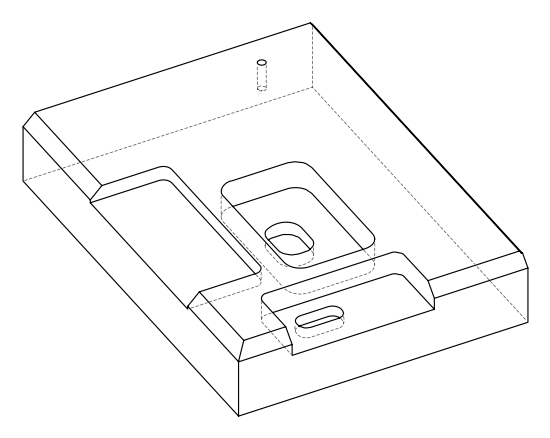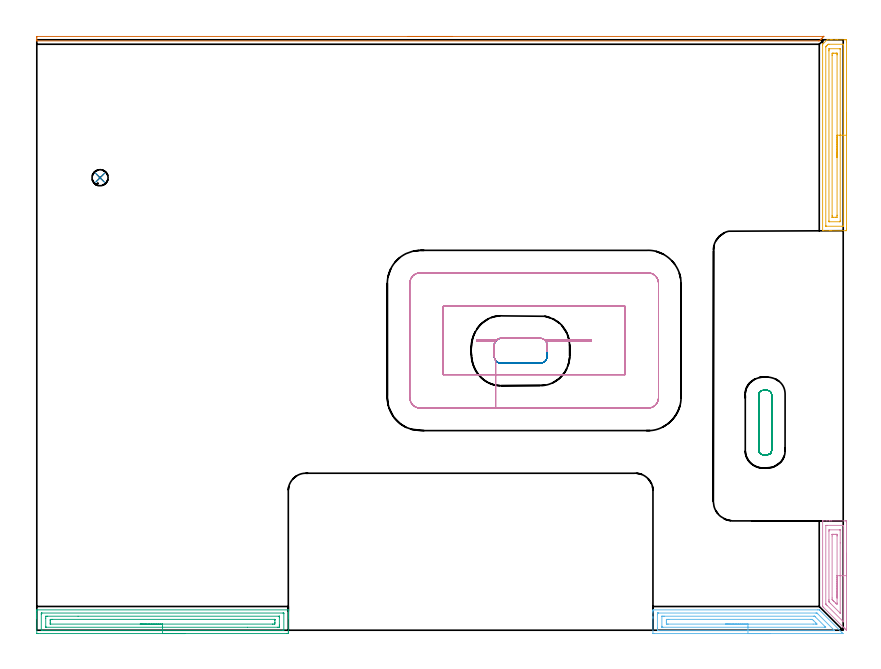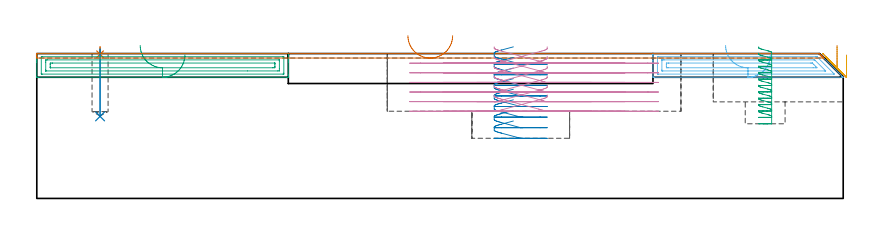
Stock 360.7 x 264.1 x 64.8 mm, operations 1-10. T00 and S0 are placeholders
(PLAN: 12 operations, 7 tool changes, 71.2 min)
(1 SPOT_DRILL | STEP1POCKET | NXT0321_9005460120000 | 0.03 min | 0 mm3)
(2 DRILL_BLIND_HOLE_INTO_CENTER | STEP1POCKET | UGT0301_192 | 0.12 min | 1077 mm3)
(3 AREA_MILL | FG_CHAMFER_SURFACE | UGT0205_001 | 3.85 min | 6664 mm3)
(4 AREA_MILL_1 | FG_CHAMFER_SURFACE_1 | UGT0205_001 | 1.66 min | 3147 mm3)
(5 AREA_MILL_2 | FG_CHAMFER_SURFACE_2 | UGT0205_001 | 2.97 min | 5245 mm3)
(6 AREA_MILL_3 | FG_CHAMFER_SURFACE_3 | UGT0205_001 | 2.81 min | 4717 mm3)
(7 AREA_MILL_4 | FG_CHAMFER_SURFACE_4 | UGT0205_001 | 2.96 min | 707 mm3)
(8 MILL_RECTANGULAR_POCKET | POCKET_RECTANGULAR_STRAIGHT | UGT0201_136 | Follow Part, ap 5, ae 75% | 2.02 min | 46018 mm3)
(9 MILL_RECTANGULAR_POCKET_1 | POCKET_RECTANGULAR_STRAIGHT_1 | NXT0201_011 | Follow Part, ap 3, ae 75% | 2.48 min | 21082 mm3)
(10 MILL_RECTANGULAR_POCKET_2 | POCKET_RECTANGULAR_STRAIGHT_2 | UGT0201_136 | Follow Part, ap 5, ae 75% | 9.19 min | 236891 mm3)
(11 MILL_SLOT | SLOT_PARTIAL_RECTANGULAR | UGT0201_133 | Follow Part, ap 3.75, ae 75% | 16.51 min | 146949 mm3)
(12 MILL_SLOT_1 | SLOT_PARTIAL_RECTANGULAR_1 | NXT0201_011 | Follow Part, ap 3, ae 75% | 26.56 min | 152406 mm3)
(TOOL NXT0321_9005460120000 | NC Spot Drill, 142deg, 12mm, Carbide, Uncoated | D12 PA142 FL30 Z2)
(TOOL UGT0301_192 | Twist Drill 7.2 mm | D7.2 PA118 FL66 Z2)
(TOOL UGT0205_001 | Chamfer Mill 20 x 3 x 45 deg. | D20 FL50 Z2)
(TOOL UGT0201_136 | Carbide End Mill 20.0 | D20 FL30 Z4)
(TOOL NXT0201_011 | ENDMILL 12mm [2P460-1200-NA 1630] | D12 FL38 Z6)
(TOOL UGT0201_133 | Carbide End Mill 15.0 | D15 FL30 Z4)
(OP 1 SPOT_DRILL)
G17 G21 G94 G90
T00 M6
G54
G17 G0 G90 X28.3 Y202.4 S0 M3
G43 Z74.8 H0
G94 G81 G98 Z64.49 F250. R67.8
G80
M5
M2
(OP 2 DRILL_BLIND_HOLE_INTO_CENTER)
G17 G21 G94 G90
T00 M6
G54
G17 G0 G90 X28.3 Y202.4 S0 M3
G43 Z74.8 H0
G94 G81 G98 Z36.7 F250. R66.8
G80
M5
M2
(OP 3 AREA_MILL)
G17 G21 G94 G90
T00 M6
G54
G17 G0 G90 X66.25 Y-1.5 S1061 M3
G43 Z74.8 H0
Z64.2
G94 G1 X66.212 Z63.328 F250.
X66.098 Z62.464
X65.909 Z61.612
X65.647 Z60.78
X65.313 Z59.974
X64.91 Z59.2
X64.442 Z58.464
X63.91 Z57.772
X63.321 Z57.129
X62.678 Z56.54
X61.986 Z56.008
X61.25 Z55.54
X60.476 Z55.137
X59.67 Z54.803
X58.838 Z54.541
X57.986 Z54.352
X57.122 Z54.238
X56.25 Z54.2
X0.581
X0.142 Y-1.495 Z54.203
X0.01 Y-1.491 Z54.206
X0. Y-1.355 Z54.342
Y5.122 Z60.817
Y5.735 Z61.433
Y6.004 Z61.701
Y6.617 Z62.314
Y6.885 Z62.581
Y7.422 Z63.121
Y8.111 Z63.81
Y8.648 Z64.347
X0.001 Y8.826 Z64.525
X0.01 Y9.094 Z64.793
X0.136 Y9.1 Z64.8
X112.364
X112.49 Y9.094 Z64.793
X112.5 Y8.825 Z64.524
Y8.111 Z63.81
Y7.422 Z63.121
Y6.885 Z62.581
Y6.617 Z62.314
Y6.004 Z61.701
Y5.735 Z61.433
Y5.122 Z60.817
Y-0.474 Z55.223
X112.495 Y-1.048 Z54.649
X112.491 Y-1.491 Z54.206
X112.37 Y-1.495 Z54.203
X111.919 Y-1.5 Z54.2
X56.25
Y-0.086 Z55.614
X2.362 Y-0.085 Z55.615
X2.28
X2.01 Y-0.078 Z55.622
X2.005 Y0.007 Z55.707
X2.001 Y0.191 Z55.891
Y7.243 Z62.943
X2.01 Y7.602 Z63.302
X2.018 Y7.679 Z63.379
X2.06 Y7.682 Z63.382
X2.16 Y7.685 Z63.385
X2.362 Y7.686 Z63.386
X110.138 Y7.685 Z63.385
X110.221
X110.49 Y7.678 Z63.378
X110.495 Y7.593 Z63.293
X110.499 Y7.409 Z63.109
Y0.357 Z56.057
X110.49 Y-0.002 Z55.698
X110.482 Y-0.079 Z55.621
X110.44 Y-0.082 Z55.618
X110.34 Y-0.085 Z55.615
X110.138 Y-0.086 Z55.614
X56.25
Y1.328 Z57.028
X4.144 Y1.329 Z57.029
X4.054 Y1.33 Z57.03
X4.022 Y1.333 Z57.033
X4.012 Y1.334 Z57.034
X4.009 Y1.36 Z57.06
X4.003 Y1.454 Z57.154
X4.001 Y1.596 Z57.296
X4. Y1.739 Z57.439
Y5.264 Z60.964
X4.003 Y6.004 Z61.704
X4.006 Y6.14 Z61.84
X4.018 Y6.264 Z61.964
X4.144 Y6.266 Z61.966
X4.765 Y6.271 Z61.971
X18.459
X108.356
X108.446 Y6.269 Z61.969
X108.478 Y6.267 Z61.967
X108.488 Y6.266 Z61.966
X108.491 Y6.24 Z61.94
X108.496 Y6.146 Z61.846
X108.499 Y6.004 Z61.704
X108.5 Y5.861 Z61.561
Y2.336 Z58.036
X108.497 Y1.596 Z57.296
X108.494 Y1.46 Z57.16
X108.482 Y1.336 Z57.036
X108.356 Y1.334 Z57.034
X107.735 Y1.329 Z57.029
X94.197 Y1.328 Z57.028
X56.25
Y2.743 Z58.443
X6.098
X6.052 Y2.744 Z58.444
X6.021 Y2.747 Z58.447
X6.01 Y2.75 Z58.45
X6.007 Y2.766 Z58.466
X6.002 Y2.939 Z58.639
X6. Y3.285 Z58.985
Y4.167 Z59.867
X6.001 Y4.241 Z59.941
X6.006 Y4.644 Z60.344
X6.01 Y4.84 Z60.54
X6.2 Y4.851 Z60.551
X6.816 Y4.856 Z60.556
X7.084 Y4.857 Z60.557
X106.402
X106.448 Y4.856 Z60.556
X106.479 Y4.853 Z60.553
X106.49 Y4.85 Z60.55
X106.493 Y4.834 Z60.534
X106.498 Y4.661 Z60.361
X106.5 Y4.315 Z60.015
Y3.433 Z59.133
X106.499 Y3.359 Z59.059
X106.494 Y2.956 Z58.656
X106.49 Y2.76 Z58.46
X106.3 Y2.749 Z58.449
X105.684 Y2.744 Z58.444
X105.416 Y2.743 Z58.443
X56.25
X55.378 Z58.481
X54.514 Z58.595
X53.662 Z58.783
X52.83 Z59.046
X52.024 Z59.38
X51.25 Z59.782
X50.514 Z60.251
X49.822 Z60.782
X49.179 Z61.372
X48.59 Z62.015
X48.058 Z62.707
X47.59 Z63.443
X47.187 Z64.216
X46.853 Z65.022
X46.591 Z65.854
X46.402 Z66.706
X46.288 Z67.571
X46.25 Z68.443
G0 Z74.8
M5
M2
(OP 4 AREA_MILL_1)
G17 G21 G94 G90
T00 M6
G54
G17 G0 G90 X362.2 Y34.403 S1061 M3
G43 Z74.8 H0
Z64.1
G94 G1 Y34.365 Z63.229 F250.
Y34.252 Z62.364
Y34.063 Z61.512
Y33.8 Z60.68
Y33.466 Z59.874
Y33.064 Z59.1
Y32.595 Z58.364
Y32.064 Z57.672
Y31.474 Z57.029
Y30.831 Z56.44
Y30.139 Z55.909
Y29.403 Z55.44
Y28.63 Z55.037
Y27.824 Z54.703
Y26.992 Z54.441
Y26.14 Z54.252
Y25.275 Z54.138
Y24.403 Z54.1
Y0.131
X362.198 Y0.009 Z54.099
X362.189 Y-0.078 Z54.106
X362.175 Y-0.073 Z54.119
X361.87 Y0.231 Z54.43
X361.712 Y0.387 Z54.585
X361.659 Y0.442 Z54.641
X361.472 Y0.629 Z54.827
X361.418 Y0.682 Z54.879
X361.363 Y0.738 Z54.936
X361.178 Y0.922 Z55.121
X361.123 Y0.977 Z55.174
X361.067 Y1.034 Z55.232
X360.885 Y1.216 Z55.414
X360.828 Y1.271 Z55.469
X360.77 Y1.33 Z55.527
X351.895 Y10.204 Z64.403
X351.607 Y10.493 Z64.693
X351.528 Y10.574 Z64.772
X351.507 Y10.6 Z64.793
X351.5 Y11.092 Z64.8
Y48.808
X351.506 Y48.89 Z64.792
X351.702 Y48.9 Z64.597
X353.39 Z62.908
X354.64 Z61.657
X354.823 Z61.475
X355.524 Z60.769
X361.712 Z54.584
X362.066 Y48.897 Z54.23
X362.191 Y48.89 Z54.105
X362.199 Y48.764 Z54.099
X362.2 Y48.365 Z54.1
Y24.403
X360.786 Z55.514
X360.785 Y3.992 Z55.515
X360.783 Y3.831 Z55.517
X360.781 Y3.792 Z55.519
X360.779 Y3.785 Z55.521
X360.775 Y3.787 Z55.525
X360.735 Y3.819 Z55.565
X360.697 Y3.855 Z55.603
X353.459 Y11.092 Z62.841
X353.16 Y11.396 Z63.14
X352.961 Y11.601 Z63.339
X352.921 Y11.651 Z63.379
X352.919 Y11.673 Z63.381
X352.917 Y11.725 Z63.383
X352.914 Y11.936 Z63.386
Y11.979
X352.915 Y46.801 Z63.385
X352.916 Y46.854 Z63.384
X352.918 Y46.879 Z63.382
X352.92 Y46.885 Z63.38
X352.932 Y46.89 Z63.368
X353.138 Y46.895 Z63.162
X353.447 Y46.899 Z62.853
X360.52 Z55.78
X360.685 Y46.893 Z55.615
X360.739 Y46.89 Z55.561
X360.779 Y46.877 Z55.521
X360.786 Y46.59 Z55.514
Y24.403
X359.371 Z56.929
Y7.805
X359.37 Y7.716 Z56.93
X359.367 Y7.662 Z56.933
X359.365 Y7.648 Z56.935
X359.355 Y7.655 Z56.945
X359.223 Y7.779 Z57.077
X359.06 Y7.94 Z57.24
X355.021 Y11.979 Z61.279
X354.64 Y12.364 Z61.66
X354.391 Y12.62 Z61.909
X354.335 Y12.684 Z61.965
X354.332 Y12.763 Z61.968
X354.33 Y12.866 Z61.97
X354.329 Y13.179 Z61.971
X354.328 Y13.754 Z61.972
X354.329 Y44.239 Z61.971
X354.334 Y44.815 Z61.966
X354.335 Y44.883 Z61.965
X354.47 Y44.894 Z61.83
X354.556 Y44.899 Z61.744
X359.145 Z57.155
X359.315 Y44.894 Z56.985
X359.36 Y44.89 Z56.94
X359.365 Y44.882 Z56.935
X359.369 Y44.859 Z56.931
X359.37 Y44.815 Z56.93
X359.371 Y39.046 Z56.929
Y24.403
X357.957 Z58.343
X357.956 Y12.2 Z58.344
X357.955 Y11.979 Z58.345
X357.95 Y11.531 Z58.35
X357.475 Y11.979 Z58.825
X357.292 Y12.159 Z59.008
X356.582 Y12.866 Z59.718
X356.408 Y13.041 Z59.892
X356.053 Y13.398 Z60.247
X355.875 Y13.578 Z60.425
X355.788 Y13.671 Z60.512
X355.75 Y13.714 Z60.55
X355.749 Y13.754 Z60.551
X355.743 Y14.421 Z60.557
Y42.152
X355.744 Y42.819 Z60.556
X355.747 Y42.864 Z60.553
X355.749 Y42.883 Z60.551
X355.758 Y42.89 Z60.542
X355.85 Y42.894 Z60.45
X356.036 Y42.898 Z60.264
X356.408 Y42.9 Z59.892
X356.547 Z59.753
X357.431 Z58.869
X357.72 Y42.899 Z58.58
X357.865 Y42.897 Z58.435
X357.936 Y42.893 Z58.364
X357.95 Y42.89 Z58.35
X357.952 Y42.883 Z58.348
X357.954 Y42.856 Z58.346
X357.957 Y42.372 Z58.343
Y42.152
Y24.403
Y23.532 Z58.381
Y22.667 Z58.495
Y21.815 Z58.684
Y20.983 Z58.946
Y20.177 Z59.28
Y19.403 Z59.683
Y18.668 Z60.151
Y17.976 Z60.683
Y17.332 Z61.272
Y16.743 Z61.915
Y16.212 Z62.607
Y15.743 Z63.343
Y15.34 Z64.117
Y15.007 Z64.923
Y14.744 Z65.755
Y14.555 Z66.607
Y14.442 Z67.471
Y14.403 Z68.343
G0 Z74.8
M5
M2
(OP 5 AREA_MILL_2)
G17 G21 G94 G90
T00 M6
G54
G17 G0 G90 X362.2 Y231.4 S1061 M3
G43 Z74.8 H0
Z64.1
G94 G1 Y231.362 Z63.228 F250.
Y231.248 Z62.364
Y231.059 Z61.512
Y230.797 Z60.68
Y230.463 Z59.874
Y230.06 Z59.1
Y229.592 Z58.364
Y229.06 Z57.672
Y228.471 Z57.029
Y227.828 Z56.44
Y227.136 Z55.909
Y226.4 Z55.44
Y225.626 Z55.037
Y224.82 Z54.703
Y223.988 Z54.441
Y223.136 Z54.252
Y222.272 Z54.138
Y221.4 Z54.1
Y179.636
X362.199 Y179.238 Z54.101
X362.193 Y178.755 Z54.103
X362.191 Y178.708 Z54.105
X361.712 Y178.7 Z54.584
X355.524 Z60.769
X354.827 Z61.471
X354.64 Z61.657
X351.705 Y178.701 Z64.593
X351.505 Y178.71 Z64.792
X351.5 Y178.794 Z64.8
Y261.787
X351.506 Y262.103 Z64.792
X351.614 Y262.214 Z64.684
X351.802 Y262.403 Z64.496
X353.257 Y263.858 Z63.041
X353.5 Y264.1 Z62.8
X355.149 Z61.149
X355.524 Z60.772
X355.711 Z60.586
X357.479 Z58.819
X358.176 Z58.118
X361.364 Z54.932
X361.712 Y264.097 Z54.584
X362.191 Y264.092 Z54.105
X362.194 Y264.045 Z54.103
X362.199 Y263.562 Z54.101
X362.2 Y263.072 Z54.1
Y221.4
X360.786 Z55.514
X360.785 Y181.056 Z55.515
Y181.013
X360.779 Y180.803 Z55.521
X360.769 Y180.71 Z55.531
X360.568 Y180.705 Z55.732
X360.255 Y180.701 Z56.045
X353.183 Z63.117
X353.015 Y180.706 Z63.285
X352.96 Y180.71 Z63.34
X352.921 Y180.725 Z63.379
X352.914 Y181.013 Z63.386
X352.915 Y260.899 Z63.385
X352.918 Y261.004 Z63.382
X352.921 Y261.053 Z63.379
X352.955 Y261.094 Z63.345
X353.087 Y261.233 Z63.213
X353.254 Y261.403 Z63.046
X353.636 Y261.787 Z62.664
X353.696 Y261.846 Z62.604
X353.756 Y261.904 Z62.544
X353.912 Y262.051 Z62.388
X353.972 Y262.09 Z62.328
X354.042 Y262.093 Z62.258
X354.329 Y262.099 Z61.971
X360.517 Z55.783
X360.685 Y262.094 Z55.615
X360.74 Y262.09 Z55.56
X360.779 Y262.075 Z55.521
X360.786 Y261.787 Z55.514
Y221.4
X359.372 Z56.928
X359.371 Y183.364 Z56.929
X359.366 Y182.788 Z56.934
X359.365 Y182.72 Z56.935
X359.236 Y182.707 Z57.064
X359.147 Y182.701 Z57.153
X354.552 Z61.748
X354.376 Y182.707 Z61.924
X354.334 Y182.711 Z61.966
X354.332 Y182.718 Z61.968
X354.33 Y182.744 Z61.97
X354.329 Y182.788 Z61.971
X354.328 Y183.101 Z61.972
X354.329 Y259.124 Z61.971
X354.33 Y259.435 Z61.97
X354.335 Y260.012 Z61.965
X354.381 Y260.07 Z61.919
X354.407 Y260.09 Z61.893
X354.464 Y260.095 Z61.836
X354.552 Y260.099 Z61.748
X359.148 Z57.152
X359.324 Y260.093 Z56.976
X359.366 Y260.089 Z56.934
X359.368 Y260.082 Z56.932
X359.37 Y260.056 Z56.93
X359.371 Y260.012 Z56.929
X359.372 Y259.699 Z56.928
Y221.4
X357.957 Z58.343
Y185.671
X357.956 Y185.451 Z58.344
X357.951 Y184.79 Z58.349
X357.941 Y184.71 Z58.359
X357.853 Y184.707 Z58.447
X357.666 Y184.703 Z58.634
X357.292 Y184.7 Z59.008
X357.156 Z59.144
X356.272 Z60.028
X355.98 Y184.701 Z60.32
X355.834 Y184.703 Z60.466
X355.762 Y184.707 Z60.538
X355.749 Y184.71 Z60.551
X355.747 Y184.719 Z60.553
X355.745 Y184.746 Z60.555
X355.743 Y185.231 Z60.557
Y185.451
Y257.129
X355.744 Y257.349 Z60.556
X355.749 Y258.01 Z60.551
X355.759 Y258.09 Z60.541
X355.847 Y258.093 Z60.453
X356.034 Y258.097 Z60.266
X356.408 Y258.1 Z59.892
X356.544 Z59.756
X357.428 Z58.872
X357.72 Y258.099 Z58.58
X357.866 Y258.097 Z58.434
X357.938 Y258.093 Z58.362
X357.951 Y258.09 Z58.349
X357.953 Y258.081 Z58.347
X357.955 Y258.054 Z58.345
X357.957 Y257.569 Z58.343
Y257.349
Y221.4
Y220.528 Z58.381
Y219.664 Z58.495
Y218.812 Z58.683
Y217.98 Z58.946
Y217.174 Z59.28
Y216.4 Z59.682
Y215.664 Z60.151
Y214.972 Z60.682
Y214.329 Z61.272
Y213.74 Z61.915
Y213.208 Z62.607
Y212.74 Z63.343
Y212.337 Z64.117
Y212.003 Z64.923
Y211.741 Z65.755
Y211.552 Z66.606
Y211.438 Z67.471
Y211.4 Z68.343
G0 Z74.8
M5
M2
(OP 6 AREA_MILL_3)
G17 G21 G94 G90
T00 M6
G54
G17 G0 G90 X328.1 Y-1.5 S1061 M3
G43 Z74.8 H0
Z64.2
G94 G1 X328.062 Z63.328 F250.
X327.948 Z62.464
X327.759 Z61.612
X327.497 Z60.78
X327.163 Z59.974
X326.76 Z59.2
X326.292 Z58.464
X325.76 Z57.772
X325.171 Z57.129
X324.528 Z56.54
X323.836 Z56.008
X323.1 Z55.54
X322.326 Z55.137
X321.52 Z54.803
X320.688 Z54.541
X319.837 Z54.352
X318.972 Z54.238
X318.1 Z54.2
X276.194
X275.755 Y-1.496 Z54.202
X275.61 Y-1.491 Z54.206
X275.6 Y-1.343 Z54.355
Y5.122 Z60.817
Y5.711 Z61.408
Y6.004 Z61.701
Y7.767 Z63.461
Y8.352 Z64.051
Y8.648 Z64.347
Y8.801 Z64.5
X275.61 Y9.094 Z64.793
X275.748 Y9.1 Z64.8
X349.307
X349.991 Y9.098 Z64.793
X350.007 Y9.092 Z64.79
X350.012 Y9.089 Z64.787
X360.15 Y-1.048 Z54.648
X360.555 Y-1.455 Z54.245
X360.582 Y-1.489 Z54.211
X360.587 Y-1.499 Z54.2
X318.1 Y-1.5
Y-0.086 Z55.614
X277.977 Y-0.085 Z55.615
X277.894 Y-0.084 Z55.616
X277.618 Y-0.079 Z55.621
X277.61 Y0.01 Z55.71
X277.603 Y0.203 Z55.903
X277.601 Y0.715 Z56.415
X277.6 Y1.088 Z56.788
X277.601 Y7.257 Z62.957
X277.608 Y7.63 Z63.33
X277.61 Y7.675 Z63.375
X277.625 Y7.679 Z63.379
X277.674 Y7.682 Z63.382
X277.775 Y7.684 Z63.384
X277.977 Y7.686 Z63.386
X278.059
X348.498 Y7.685 Z63.385
X348.901 Y7.68 Z63.38
X348.948 Y7.679 Z63.379
X349.019 Y7.62 Z63.32
X349.148 Y7.497 Z63.197
X349.307 Y7.343 Z63.043
X355.935 Y0.715 Z56.415
X356.44 Y0.207 Z55.907
X356.631 Y0.007 Z55.707
X356.71 Y-0.079 Z55.621
X356.44 Y-0.084 Z55.616
X356.357 Y-0.085 Z55.615
X318.1 Y-0.086 Z55.614
Y1.328 Z57.028
X280.03 Y1.329 Z57.029
X279.76 Y1.332 Z57.032
X279.671 Y1.335 Z57.035
X279.61 Y1.339 Z57.039
X279.606 Y1.438 Z57.138
X279.602 Y1.596 Z57.296
X279.6 Y1.754 Z57.454
X279.601 Y6.161 Z61.861
X279.604 Y6.215 Z61.915
X279.61 Y6.255 Z61.955
X279.615 Y6.265 Z61.965
X279.626 Y6.267 Z61.967
X279.76 Y6.269 Z61.969
X280.381 Y6.271 Z61.971
X280.652
X347.524
X347.794 Y6.269 Z61.969
X347.871 Y6.267 Z61.967
X347.915 Y6.265 Z61.965
X347.939 Y6.25 Z61.95
X348.026 Y6.168 Z61.868
X348.196 Y6.004 Z61.704
X352.809 Y1.391 Z57.091
X352.843 Y1.355 Z57.055
X352.858 Y1.336 Z57.036
Y1.335 Z57.035
X352.848 Y1.333 Z57.033
X352.704 Y1.33 Z57.03
X352.524 Y1.329 Z57.029
X352.253 Y1.328 Z57.028
X318.1
Y2.743 Z58.443
X282.435
X282.165 Y2.745 Z58.445
X281.71 Y2.75 Z58.45
X281.61 Y2.758 Z58.458
X281.6 Y3.359 Z59.059
Y4.185 Z59.885
X281.601 Y4.241 Z59.941
X281.609 Y4.653 Z60.353
X281.614 Y4.85 Z60.55
X281.816 Y4.853 Z60.553
X282.435 Y4.856 Z60.556
X282.703 Y4.857 Z60.557
X346.008
X346.632 Y4.855 Z60.555
X346.839 Y4.852 Z60.552
X346.873 Y4.85 Z60.55
X346.902 Y4.838 Z60.538
X346.959 Y4.785 Z60.485
X347.071 Y4.676 Z60.376
X347.511 Y4.241 Z59.941
X348.392 Y3.359 Z59.059
X348.415 Y3.336 Z59.036
X348.814 Y2.925 Z58.625
X348.978 Y2.749 Z58.449
X348.886 Y2.748 Z58.448
X348.415 Y2.744 Z58.444
X347.256 Y2.743 Z58.443
X318.1
X317.228 Z58.481
X316.364 Z58.595
X315.512 Z58.783
X314.68 Z59.046
X313.874 Z59.38
X313.1 Z59.782
X312.364 Z60.251
X311.672 Z60.782
X311.029 Z61.372
X310.44 Z62.015
X309.909 Z62.707
X309.44 Z63.443
X309.037 Z64.217
X308.703 Z65.022
X308.441 Z65.855
X308.252 Z66.706
X308.138 Z67.571
X308.1 Z68.443
G0 Z74.8
M5
M2
(OP 7 AREA_MILL_4)
G17 G21 G94 G90
T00 M6
G54
G17 G0 G90 X166. Y265.6 S1061 M3
G43 Z74.8 H0
Z72.8
G94 G1 X166.038 Z71.928 F250.
X166.152 Z71.063
X166.341 Z70.212
X166.603 Z69.38
X166.937 Z68.574
X167.34 Z67.8
X167.809 Z67.064
X168.34 Z66.372
X168.929 Z65.729
X169.572 Z65.14
X170.264 Z64.608
X171. Z64.14
X171.774 Z63.737
X172.58 Z63.403
X173.412 Z63.141
X174.264 Z62.952
X175.129 Z62.838
X176. Z62.8
X351.765
X351.988 Y265.597 Z62.801
X351.989 Y265.595 Z62.802
X351.988 Y265.587 Z62.811
X351.597 Y265.197 Z63.203
X351.446 Y265.044 Z63.352
X351.393 Y264.992 Z63.407
X351.202 Y264.801 Z63.598
X351.15 Y264.748 Z63.649
X351.095 Y264.695 Z63.704
X350.906 Y264.506 Z63.893
X350.853 Y264.452 Z63.945
X350.798 Y264.397 Z64.002
X350.611 Y264.211 Z64.188
X350.557 Y264.156 Z64.241
X350.5 Y264.099 Z64.299
X350.368 Y263.968 Z64.431
X350.107 Y263.707 Z64.69
X350.003 Y263.606 Z64.791
X349.608 Y263.6 Z64.8
X0.161
X0.01 Y263.602 Z64.788
X0.006 Y263.638 Z64.753
X0. Y264.001 Z64.399
Y264.403 Z63.996
Y265.044 Z63.351
Y265.365 Z63.031
X0.002 Y265.591 Z62.805
X0.161 Y265.6 Z62.8
X176.
X176.872 Z62.838
X177.737 Z62.952
X178.588 Z63.141
X179.42 Z63.403
X180.226 Z63.737
X181. Z64.14
X181.736 Z64.608
X182.428 Z65.14
X183.071 Z65.729
X183.661 Z66.372
X184.192 Z67.064
X184.66 Z67.8
X185.063 Z68.574
X185.397 Z69.38
X185.659 Z70.212
X185.848 Z71.063
X185.962 Z71.928
X186. Z72.8
G0 Z74.8
M5
M2
(OP 8 MILL_RECTANGULAR_POCKET)
G17 G21 G94 G90
T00 M6
G54
G17 G0 G90 X213.167 Y130.6 S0 M3
G43 Z74.8 H0
Z67.8
G94 G1 X207.8 Z66.362 F250.
X207.621 Z66.314
X207.158 Y130.54 Z66.189
X206.708 Y130.413 Z66.064
X206.282 Y130.222 Z65.938
X205.887 Y129.972 Z65.813
X205.534 Y129.666 Z65.688
X205.228 Y129.313 Z65.563
X204.978 Y128.918 Z65.438
X204.787 Y128.492 Z65.312
X204.66 Y128.042 Z65.187
X204.6 Y127.579 Z65.062
Y122.421 Z63.68
X204.66 Y121.958 Z63.555
X204.787 Y121.508 Z63.43
X204.978 Y121.082 Z63.304
X205.228 Y120.687 Z63.179
X205.534 Y120.334 Z63.054
X205.887 Y120.028 Z62.929
X206.282 Y119.778 Z62.804
X206.708 Y119.587 Z62.679
X207.158 Y119.46 Z62.553
X207.621 Y119.4 Z62.428
X207.8 Z62.38
X216.45 Z60.062
X225.1 F500.
G3 X228.3 Y122.6 R3.2
G1 Y127.4
G3 X225.1 Y130.6 R3.2
G1 X207.8
G3 X204.6 Y127.4 R3.2
G1 Y122.6
G3 X207.8 Y119.4 R3.2
G1 X216.45
X217.45
G0 X213.167 Y130.6 Z63.062
G1 X207.8 Z61.624 F250.
X207.621 Z61.577
X207.158 Y130.54 Z61.451
X206.708 Y130.413 Z61.326
X206.282 Y130.222 Z61.201
X205.887 Y129.972 Z61.076
X205.534 Y129.666 Z60.951
X205.228 Y129.313 Z60.825
X204.978 Y128.918 Z60.7
X204.787 Y128.492 Z60.575
X204.66 Y128.042 Z60.45
X204.6 Y127.579 Z60.325
Y122.421 Z58.943
X204.66 Y121.958 Z58.817
X204.787 Y121.508 Z58.692
X204.978 Y121.082 Z58.567
X205.228 Y120.687 Z58.442
X205.534 Y120.334 Z58.317
X205.887 Y120.028 Z58.191
X206.282 Y119.778 Z58.066
X206.708 Y119.587 Z57.941
X207.158 Y119.46 Z57.816
X207.621 Y119.4 Z57.691
X207.8 Z57.643
X216.45 Z55.325
X225.1 F500.
G3 X228.3 Y122.6 R3.2
G1 Y127.4
G3 X225.1 Y130.6 R3.2
G1 X207.8
G3 X204.6 Y127.4 R3.2
G1 Y122.6
G3 X207.8 Y119.4 R3.2
G1 X216.45
X217.45
G0 X213.167 Y130.6 Z58.325
G1 X207.8 Z56.887 F250.
X207.621 Z56.839
X207.158 Y130.54 Z56.714
X206.708 Y130.413 Z56.589
X206.282 Y130.222 Z56.463
X205.887 Y129.972 Z56.338
X205.534 Y129.666 Z56.213
X205.228 Y129.313 Z56.088
X204.978 Y128.918 Z55.963
X204.787 Y128.492 Z55.837
X204.66 Y128.042 Z55.712
X204.6 Y127.579 Z55.587
Y122.421 Z54.205
X204.66 Y121.958 Z54.08
X204.787 Y121.508 Z53.955
X204.978 Y121.082 Z53.829
X205.228 Y120.687 Z53.704
X205.534 Y120.334 Z53.579
X205.887 Y120.028 Z53.454
X206.282 Y119.778 Z53.329
X206.708 Y119.587 Z53.204
X207.158 Y119.46 Z53.078
X207.621 Y119.4 Z52.953
X207.8 Z52.905
X216.45 Z50.587
X225.1 F500.
G3 X228.3 Y122.6 R3.2
G1 Y127.4
G3 X225.1 Y130.6 R3.2
G1 X207.8
G3 X204.6 Y127.4 R3.2
G1 Y122.6
G3 X207.8 Y119.4 R3.2
G1 X216.45
X217.45
G0 X213.167 Y130.6 Z53.587
G1 X207.8 Z52.149 F250.
X207.621 Z52.102
X207.158 Y130.54 Z51.976
X206.708 Y130.413 Z51.851
X206.282 Y130.222 Z51.726
X205.887 Y129.972 Z51.601
X205.534 Y129.666 Z51.476
X205.228 Y129.313 Z51.35
X204.978 Y128.918 Z51.225
X204.787 Y128.492 Z51.1
X204.66 Y128.042 Z50.975
X204.6 Y127.579 Z50.85
Y122.421 Z49.468
X204.66 Y121.958 Z49.342
X204.787 Y121.508 Z49.217
X204.978 Y121.082 Z49.092
X205.228 Y120.687 Z48.967
X205.534 Y120.334 Z48.842
X205.887 Y120.028 Z48.716
X206.282 Y119.778 Z48.591
X206.708 Y119.587 Z48.466
X207.158 Y119.46 Z48.341
X207.621 Y119.4 Z48.216
X207.8 Z48.168
X216.45 Z45.85
X225.1 F500.
G3 X228.3 Y122.6 R3.2
G1 Y127.4
G3 X225.1 Y130.6 R3.2
G1 X207.8
G3 X204.6 Y127.4 R3.2
G1 Y122.6
G3 X207.8 Y119.4 R3.2
G1 X216.45
X217.45
G0 X213.167 Y130.6 Z48.85
G1 X207.8 Z47.412 F250.
X207.621 Z47.364
X207.158 Y130.54 Z47.239
X206.708 Y130.413 Z47.114
X206.282 Y130.222 Z46.988
X205.887 Y129.972 Z46.863
X205.534 Y129.666 Z46.738
X205.228 Y129.313 Z46.613
X204.978 Y128.918 Z46.488
X204.787 Y128.492 Z46.363
X204.66 Y128.042 Z46.237
X204.6 Y127.579 Z46.112
Y122.421 Z44.73
X204.66 Y121.958 Z44.605
X204.787 Y121.508 Z44.48
X204.978 Y121.082 Z44.355
X205.228 Y120.687 Z44.229
X205.534 Y120.334 Z44.104
X205.887 Y120.028 Z43.979
X206.282 Y119.778 Z43.854
X206.708 Y119.587 Z43.729
X207.158 Y119.46 Z43.603
X207.621 Y119.4 Z43.478
X207.8 Z43.43
X216.45 Z41.112
X225.1 F500.
G3 X228.3 Y122.6 R3.2
G1 Y127.4
G3 X225.1 Y130.6 R3.2
G1 X207.8
G3 X204.6 Y127.4 R3.2
G1 Y122.6
G3 X207.8 Y119.4 R3.2
G1 X216.45
X217.45
G0 X213.167 Y130.6 Z44.112
G1 X207.8 Z42.674 F250.
X207.621 Z42.627
X207.158 Y130.54 Z42.501
X206.708 Y130.413 Z42.376
X206.282 Y130.222 Z42.251
X205.887 Y129.972 Z42.126
X205.534 Y129.666 Z42.001
X205.228 Y129.313 Z41.875
X204.978 Y128.918 Z41.75
X204.787 Y128.492 Z41.625
X204.66 Y128.042 Z41.5
X204.6 Y127.579 Z41.375
Y122.421 Z39.993
X204.66 Y121.958 Z39.867
X204.787 Y121.508 Z39.742
X204.978 Y121.082 Z39.617
X205.228 Y120.687 Z39.492
X205.534 Y120.334 Z39.367
X205.887 Y120.028 Z39.241
X206.282 Y119.778 Z39.116
X206.708 Y119.587 Z38.991
X207.158 Y119.46 Z38.866
X207.621 Y119.4 Z38.741
X207.8 Z38.693
X216.45 Z36.375
X225.1 F500.
G3 X228.3 Y122.6 R3.2
G1 Y127.4
G3 X225.1 Y130.6 R3.2
G1 X207.8
G3 X204.6 Y127.4 R3.2
G1 Y122.6
G3 X207.8 Y119.4 R3.2
G1 X216.45
X217.45
G0 X213.167 Y130.6 Z39.375
G1 X207.8 Z37.937 F250.
X207.621 Z37.889
X207.158 Y130.54 Z37.764
X206.708 Y130.413 Z37.639
X206.282 Y130.222 Z37.513
X205.887 Y129.972 Z37.388
X205.534 Y129.666 Z37.263
X205.228 Y129.313 Z37.138
X204.978 Y128.918 Z37.013
X204.787 Y128.492 Z36.888
X204.66 Y128.042 Z36.762
X204.6 Y127.579 Z36.637
Y122.421 Z35.255
X204.66 Y121.958 Z35.13
X204.787 Y121.508 Z35.005
X204.978 Y121.082 Z34.88
X205.228 Y120.687 Z34.754
X205.534 Y120.334 Z34.629
X205.887 Y120.028 Z34.504
X206.282 Y119.778 Z34.379
X206.708 Y119.587 Z34.254
X207.158 Y119.46 Z34.128
X207.621 Y119.4 Z34.003
X207.8 Z33.955
X216.45 Z31.637
X225.1 F500.
G3 X228.3 Y122.6 R3.2
G1 Y127.4
G3 X225.1 Y130.6 R3.2
G1 X207.8
G3 X204.6 Y127.4 R3.2
G1 Y122.6
G3 X207.8 Y119.4 R3.2
G1 X216.45
X217.45
G0 X213.167 Y130.6 Z34.637
G1 X207.8 Z33.2 F250.
X207.621 Z33.152
X207.158 Y130.54 Z33.026
X206.708 Y130.413 Z32.901
X206.282 Y130.222 Z32.776
X205.887 Y129.972 Z32.651
X205.534 Y129.666 Z32.526
X205.228 Y129.313 Z32.4
X204.978 Y128.918 Z32.275
X204.787 Y128.492 Z32.15
X204.66 Y128.042 Z32.025
X204.6 Y127.579 Z31.9
Y122.421 Z30.518
X204.66 Y121.958 Z30.392
X204.787 Y121.508 Z30.267
X204.978 Y121.082 Z30.142
X205.228 Y120.687 Z30.017
X205.534 Y120.334 Z29.892
X205.887 Y120.028 Z29.766
X206.282 Y119.778 Z29.641
X206.708 Y119.587 Z29.516
X207.158 Y119.46 Z29.391
X207.621 Y119.4 Z29.266
X207.8 Z29.218
X216.45 Z26.9
X225.1 F500.
G3 X228.3 Y122.6 R3.2
G1 Y127.4
G3 X225.1 Y130.6 R3.2
G1 X207.8
G3 X204.6 Y127.4 R3.2
G1 Y122.6
G3 X207.8 Y119.4 R3.2
G1 X216.45
X217.45
G0 Z74.8
M5
M2
(OP 9 MILL_RECTANGULAR_POCKET_1)
G17 G21 G94 G90
T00 M6
G54
G17 G0 G90 X322.9 Y81.859 S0 M3
G43 Z74.8 H1
Z67.8
G94 G1 Y80.5 Z67.436 F250.
Y80.358 Z67.398
X322.957 Y80.005 Z67.302
X323.076 Y79.668 Z67.206
X323.253 Y79.357 Z67.11
X323.482 Y79.082 Z67.014
X323.757 Y78.853 Z66.919
X324.068 Y78.676 Z66.823
X324.405 Y78.557 Z66.727
X324.758 Y78.5 Z66.631
X326.842 Z66.073
X327.195 Y78.557 Z65.977
X327.532 Y78.676 Z65.881
X327.843 Y78.853 Z65.785
X328.118 Y79.082 Z65.689
X328.347 Y79.357 Z65.593
X328.524 Y79.668 Z65.498
X328.643 Y80.005 Z65.402
X328.7 Y80.358 Z65.306
Y92.9 Z61.945
Y105.3 F500.
G3 X326.7 Y107.3 R2.
G1 X324.9
G3 X322.9 Y105.3 R2.
G1 Y80.5
G3 X324.9 Y78.5 R2.
G1 X326.7
G3 X328.7 Y80.5 R2.
G1 Y92.9
Y93.9
G0 X322.9 Y81.859 Z64.945
G1 Y80.5 Z64.581 F250.
Y80.358 Z64.543
X322.957 Y80.005 Z64.448
X323.076 Y79.668 Z64.352
X323.253 Y79.357 Z64.256
X323.482 Y79.082 Z64.16
X323.757 Y78.853 Z64.064
X324.068 Y78.676 Z63.968
X324.405 Y78.557 Z63.872
X324.758 Y78.5 Z63.776
X326.842 Z63.218
X327.195 Y78.557 Z63.122
X327.532 Y78.676 Z63.027
X327.843 Y78.853 Z62.931
X328.118 Y79.082 Z62.835
X328.347 Y79.357 Z62.739
X328.524 Y79.668 Z62.643
X328.643 Y80.005 Z62.547
X328.7 Y80.358 Z62.451
Y92.9 Z59.091
Y105.3 F500.
G3 X326.7 Y107.3 R2.
G1 X324.9
G3 X322.9 Y105.3 R2.
G1 Y80.5
G3 X324.9 Y78.5 R2.
G1 X326.7
G3 X328.7 Y80.5 R2.
G1 Y92.9
Y93.9
G0 X322.9 Y81.859 Z62.091
G1 Y80.5 Z61.727 F250.
Y80.358 Z61.689
X322.957 Y80.005 Z61.593
X323.076 Y79.668 Z61.497
X323.253 Y79.357 Z61.401
X323.482 Y79.082 Z61.305
X323.757 Y78.853 Z61.21
X324.068 Y78.676 Z61.114
X324.405 Y78.557 Z61.018
X324.758 Y78.5 Z60.922
X326.842 Z60.364
X327.195 Y78.557 Z60.268
X327.532 Y78.676 Z60.172
X327.843 Y78.853 Z60.076
X328.118 Y79.082 Z59.98
X328.347 Y79.357 Z59.884
X328.524 Y79.668 Z59.789
X328.643 Y80.005 Z59.693
X328.7 Y80.358 Z59.597
Y92.9 Z56.236
Y105.3 F500.
G3 X326.7 Y107.3 R2.
G1 X324.9
G3 X322.9 Y105.3 R2.
G1 Y80.5
G3 X324.9 Y78.5 R2.
G1 X326.7
G3 X328.7 Y80.5 R2.
G1 Y92.9
Y93.9
G0 X322.9 Y81.859 Z59.236
G1 Y80.5 Z58.872 F250.
Y80.358 Z58.834
X322.957 Y80.005 Z58.738
X323.076 Y79.668 Z58.643
X323.253 Y79.357 Z58.547
X323.482 Y79.082 Z58.451
X323.757 Y78.853 Z58.355
X324.068 Y78.676 Z58.259
X324.405 Y78.557 Z58.163
X324.758 Y78.5 Z58.067
X326.842 Z57.509
X327.195 Y78.557 Z57.413
X327.532 Y78.676 Z57.317
X327.843 Y78.853 Z57.222
X328.118 Y79.082 Z57.126
X328.347 Y79.357 Z57.03
X328.524 Y79.668 Z56.934
X328.643 Y80.005 Z56.838
X328.7 Y80.358 Z56.742
Y92.9 Z53.382
Y105.3 F500.
G3 X326.7 Y107.3 R2.
G1 X324.9
G3 X322.9 Y105.3 R2.
G1 Y80.5
G3 X324.9 Y78.5 R2.
G1 X326.7
G3 X328.7 Y80.5 R2.
G1 Y92.9
Y93.9
G0 X322.9 Y81.859 Z56.382
G1 Y80.5 Z56.018 F250.
Y80.358 Z55.98
X322.957 Y80.005 Z55.884
X323.076 Y79.668 Z55.788
X323.253 Y79.357 Z55.692
X323.482 Y79.082 Z55.596
X323.757 Y78.853 Z55.5
X324.068 Y78.676 Z55.405
X324.405 Y78.557 Z55.309
X324.758 Y78.5 Z55.213
X326.842 Z54.655
X327.195 Y78.557 Z54.559
X327.532 Y78.676 Z54.463
X327.843 Y78.853 Z54.367
X328.118 Y79.082 Z54.271
X328.347 Y79.357 Z54.175
X328.524 Y79.668 Z54.079
X328.643 Y80.005 Z53.984
X328.7 Y80.358 Z53.888
Y92.9 Z50.527
Y105.3 F500.
G3 X326.7 Y107.3 R2.
G1 X324.9
G3 X322.9 Y105.3 R2.
G1 Y80.5
G3 X324.9 Y78.5 R2.
G1 X326.7
G3 X328.7 Y80.5 R2.
G1 Y92.9
Y93.9
G0 X322.9 Y81.859 Z53.527
G1 Y80.5 Z53.163 F250.
Y80.358 Z53.125
X322.957 Y80.005 Z53.029
X323.076 Y79.668 Z52.934
X323.253 Y79.357 Z52.838
X323.482 Y79.082 Z52.742
X323.757 Y78.853 Z52.646
X324.068 Y78.676 Z52.55
X324.405 Y78.557 Z52.454
X324.758 Y78.5 Z52.358
X326.842 Z51.8
X327.195 Y78.557 Z51.704
X327.532 Y78.676 Z51.608
X327.843 Y78.853 Z51.513
X328.118 Y79.082 Z51.417
X328.347 Y79.357 Z51.321
X328.524 Y79.668 Z51.225
X328.643 Y80.005 Z51.129
X328.7 Y80.358 Z51.033
Y92.9 Z47.673
Y105.3 F500.
G3 X326.7 Y107.3 R2.
G1 X324.9
G3 X322.9 Y105.3 R2.
G1 Y80.5
G3 X324.9 Y78.5 R2.
G1 X326.7
G3 X328.7 Y80.5 R2.
G1 Y92.9
Y93.9
G0 X322.9 Y81.859 Z50.673
G1 Y80.5 Z50.309 F250.
Y80.358 Z50.271
X322.957 Y80.005 Z50.175
X323.076 Y79.668 Z50.079
X323.253 Y79.357 Z49.983
X323.482 Y79.082 Z49.887
X323.757 Y78.853 Z49.791
X324.068 Y78.676 Z49.695
X324.405 Y78.557 Z49.6
X324.758 Y78.5 Z49.504
X326.842 Z48.946
X327.195 Y78.557 Z48.85
X327.532 Y78.676 Z48.754
X327.843 Y78.853 Z48.658
X328.118 Y79.082 Z48.562
X328.347 Y79.357 Z48.466
X328.524 Y79.668 Z48.37
X328.643 Y80.005 Z48.275
X328.7 Y80.358 Z48.179
Y92.9 Z44.818
Y105.3 F500.
G3 X326.7 Y107.3 R2.
G1 X324.9
G3 X322.9 Y105.3 R2.
G1 Y80.5
G3 X324.9 Y78.5 R2.
G1 X326.7
G3 X328.7 Y80.5 R2.
G1 Y92.9
Y93.9
G0 X322.9 Y81.859 Z47.818
G1 Y80.5 Z47.454 F250.
Y80.358 Z47.416
X322.957 Y80.005 Z47.32
X323.076 Y79.668 Z47.224
X323.253 Y79.357 Z47.129
X323.482 Y79.082 Z47.033
X323.757 Y78.853 Z46.937
X324.068 Y78.676 Z46.841
X324.405 Y78.557 Z46.745
X324.758 Y78.5 Z46.649
X326.842 Z46.091
X327.195 Y78.557 Z45.995
X327.532 Y78.676 Z45.899
X327.843 Y78.853 Z45.803
X328.118 Y79.082 Z45.708
X328.347 Y79.357 Z45.612
X328.524 Y79.668 Z45.516
X328.643 Y80.005 Z45.42
X328.7 Y80.358 Z45.324
Y92.9 Z41.964
Y105.3 F500.
G3 X326.7 Y107.3 R2.
G1 X324.9
G3 X322.9 Y105.3 R2.
G1 Y80.5
G3 X324.9 Y78.5 R2.
G1 X326.7
G3 X328.7 Y80.5 R2.
G1 Y92.9
Y93.9
G0 X322.9 Y81.859 Z44.964
G1 Y80.5 Z44.6 F250.
Y80.358 Z44.562
X322.957 Y80.005 Z44.466
X323.076 Y79.668 Z44.37
X323.253 Y79.357 Z44.274
X323.482 Y79.082 Z44.178
X323.757 Y78.853 Z44.082
X324.068 Y78.676 Z43.986
X324.405 Y78.557 Z43.891
X324.758 Y78.5 Z43.795
X326.842 Z43.237
X327.195 Y78.557 Z43.141
X327.532 Y78.676 Z43.045
X327.843 Y78.853 Z42.949
X328.118 Y79.082 Z42.853
X328.347 Y79.357 Z42.757
X328.524 Y79.668 Z42.661
X328.643 Y80.005 Z42.565
X328.7 Y80.358 Z42.47
Y92.9 Z39.109
Y105.3 F500.
G3 X326.7 Y107.3 R2.
G1 X324.9
G3 X322.9 Y105.3 R2.
G1 Y80.5
G3 X324.9 Y78.5 R2.
G1 X326.7
G3 X328.7 Y80.5 R2.
G1 Y92.9
Y93.9
G0 X322.9 Y81.859 Z42.109
G1 Y80.5 Z41.745 F250.
Y80.358 Z41.707
X322.957 Y80.005 Z41.611
X323.076 Y79.668 Z41.515
X323.253 Y79.357 Z41.419
X323.482 Y79.082 Z41.324
X323.757 Y78.853 Z41.228
X324.068 Y78.676 Z41.132
X324.405 Y78.557 Z41.036
X324.758 Y78.5 Z40.94
X326.842 Z40.382
X327.195 Y78.557 Z40.286
X327.532 Y78.676 Z40.19
X327.843 Y78.853 Z40.094
X328.118 Y79.082 Z39.999
X328.347 Y79.357 Z39.903
X328.524 Y79.668 Z39.807
X328.643 Y80.005 Z39.711
X328.7 Y80.358 Z39.615
Y92.9 Z36.255
Y105.3 F500.
G3 X326.7 Y107.3 R2.
G1 X324.9
G3 X322.9 Y105.3 R2.
G1 Y80.5
G3 X324.9 Y78.5 R2.
G1 X326.7
G3 X328.7 Y80.5 R2.
G1 Y92.9
Y93.9
G0 X322.9 Y81.859 Z39.255
G1 Y80.5 Z38.89 F250.
Y80.358 Z38.853
X322.957 Y80.005 Z38.757
X323.076 Y79.668 Z38.661
X323.253 Y79.357 Z38.565
X323.482 Y79.082 Z38.469
X323.757 Y78.853 Z38.373
X324.068 Y78.676 Z38.277
X324.405 Y78.557 Z38.181
X324.758 Y78.5 Z38.086
X326.842 Z37.527
X327.195 Y78.557 Z37.432
X327.532 Y78.676 Z37.336
X327.843 Y78.853 Z37.24
X328.118 Y79.082 Z37.144
X328.347 Y79.357 Z37.048
X328.524 Y79.668 Z36.952
X328.643 Y80.005 Z36.856
X328.7 Y80.358 Z36.76
Y92.9 Z33.4
Y105.3 F500.
G3 X326.7 Y107.3 R2.
G1 X324.9
G3 X322.9 Y105.3 R2.
G1 Y80.5
G3 X324.9 Y78.5 R2.
G1 X326.7
G3 X328.7 Y80.5 R2.
G1 Y92.9
Y93.9
G0 Z74.8
M5
M2
(OP 10 MILL_RECTANGULAR_POCKET_2)
G17 G21 G94 G90
T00 M6
G54
G17 G0 G90 X204.6 Y125.477 S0 M3
G43 Z74.8 H0
Z67.8
G94 G1 X204.598 Y127.521 Z67.252 F250.
X204.641 Y127.89 Z67.152
X204.665 Y128.066 Z67.105
X204.699 Y128.227 Z67.061
X204.713 Y128.279 Z67.047
X204.783 Y128.475 Z66.991
X204.884 Y128.707 Z66.923
X205.014 Y128.992 Z66.839
X205.124 Y129.156 Z66.786
X205.351 Y129.46 Z66.684
X205.536 Y129.678 Z66.608
X205.566 Y129.707 Z66.597
X205.853 Y129.942 Z66.497
X206.162 Y130.162 Z66.396
X206.313 Y130.238 Z66.35
X206.565 Y130.35 Z66.277
X206.921 Y130.488 Z66.174
X207.043 Y130.517 Z66.14
X207.366 Y130.578 Z66.053
X208.057 Y130.621 Z65.867
X208.384 Y130.6 Z65.779
X224.497 Z61.462
X225.038 Y130.613 Z61.317
X225.107 Y130.61 Z61.298
X225.953 Y130.495 Z61.069
X226.706 Y130.178 Z60.85
X227.049 Y129.924 Z60.736
X227.367 Y129.675 Z60.628
X227.661 Y129.3 Z60.5
X248.1 F500.
Y129.9
X227.081
G0 X228.3 Y124.648 Z67.8
G1 X228.305 Y127.472 Z67.043 F250.
X228.201 Y128.227 Z66.839
X227.884 Y128.995 Z66.616
X227.367 Y129.675 Z66.387
X227.031 Y129.938 Z66.273
X226.706 Y130.178 Z66.164
X225.928 Y130.501 Z65.939
X225.107 Y130.61 Z65.717
X208.384 Y130.6 Z61.236
X208.057 Y130.621 Z61.148
X207.366 Y130.578 Z60.962
X207.004 Y130.509 Z60.864
X206.921 Y130.488 Z60.841
X206.565 Y130.35 Z60.738
X206.313 Y130.238 Z60.664
X206.155 Y130.157 Z60.617
X205.853 Y129.942 Z60.518
X205.802 Y129.9 Z60.5
X196.8 F500.
Y129.3
X205.232
X205.124 Y129.156
X205.014 Y128.992
G3 X204.665 Y128.066 R3.561
G1 X204.641 Y127.89
X204.598 Y127.521
X204.59 Y127.401
X204.6 Y123.269
X204.587 Y122.696
X204.591 Y122.557
X204.612 Y122.336
G3 X204.67 Y121.918 R2.918
X204.803 Y121.474 R2.918
G1 X204.958 Y121.121
X205.008 Y121.021
X205.079 Y120.902
X205.126 Y120.835
X205.199 Y120.733
X205.232 Y120.691
Y114.3
X263.1
Y144.9
X181.8
Y114.3
X205.232
Y99.3
X273.3
G3 X278.1 Y104.1 R4.8
G1 Y155.1
G3 X273.3 Y159.9 R4.8
G1 X171.6
G3 X166.8 Y155.1 R4.8
G1 Y104.1
G3 X171.6 Y99.3 R4.8
G1 X205.232
X206.232
G0 X204.6 Y125.477 Z63.5
G1 X204.598 Y127.521 Z62.952 F250.
X204.699 Y128.227 Z62.761
X204.713 Y128.279 Z62.747
X204.783 Y128.475 Z62.691
X204.884 Y128.707 Z62.623
X205.014 Y128.992 Z62.539
X205.392 Y129.508 Z62.368
X205.566 Y129.707 Z62.297
X205.851 Y129.94 Z62.198
X206.162 Y130.162 Z62.096
X206.313 Y130.238 Z62.05
X206.565 Y130.35 Z61.977
X206.921 Y130.488 Z61.874
X207.004 Y130.509 Z61.851
X207.325 Y130.573 Z61.763
X208.057 Y130.621 Z61.567
X208.384 Y130.6 Z61.479
X224.497 Z57.162
X225.038 Y130.613 Z57.017
X225.107 Y130.61 Z56.998
X225.953 Y130.495 Z56.769
X226.705 Y130.179 Z56.551
X227.049 Y129.924 Z56.436
X227.367 Y129.675 Z56.328
X227.661 Y129.3 Z56.2
X248.1 F500.
Y129.9
X227.081
G0 X228.3 Y124.648 Z63.5
G1 X228.305 Y127.472 Z62.743 F250.
X228.201 Y128.227 Z62.539
X227.884 Y128.995 Z62.316
X227.367 Y129.675 Z62.087
X227.047 Y129.926 Z61.978
X226.705 Y130.179 Z61.864
X225.928 Y130.501 Z61.639
X225.107 Y130.61 Z61.417
X208.384 Y130.6 Z56.936
X208.057 Y130.621 Z56.848
X207.325 Y130.573 Z56.651
X207.004 Y130.509 Z56.564
X206.921 Y130.488 Z56.541
X206.565 Y130.35 Z56.438
X206.313 Y130.238 Z56.364
X206.161 Y130.161 Z56.319
X205.851 Y129.94 Z56.217
X205.802 Y129.9 Z56.2
X196.8 F500.
Y129.3
X205.232
X205.124 Y129.156
X205.014 Y128.992
G3 X204.598 Y127.521 R3.385
G1 X204.6 Y123.269
X204.587 Y122.696
X204.591 Y122.557
X204.612 Y122.336
G3 X204.803 Y121.474 R2.951
G1 X204.958 Y121.121
X205.007 Y121.021
X205.079 Y120.902
X205.126 Y120.835
X205.232 Y120.691
Y114.3
X263.1
Y144.9
X181.8
Y114.3
X205.232
Y99.3
X273.3
G3 X278.1 Y104.1 R4.8
G1 Y155.1
G3 X273.3 Y159.9 R4.8
G1 X171.6
G3 X166.8 Y155.1 R4.8
G1 Y104.1
G3 X171.6 Y99.3 R4.8
G1 X205.232
X206.232
G0 X204.6 Y125.477 Z59.2
G1 X204.598 Y127.521 Z58.652 F250.
X204.699 Y128.227 Z58.461
X204.713 Y128.279 Z58.447
X204.783 Y128.475 Z58.391
X204.884 Y128.707 Z58.323
X205.014 Y128.992 Z58.239
X205.392 Y129.508 Z58.068
X205.566 Y129.707 Z57.997
X205.851 Y129.94 Z57.898
X206.162 Y130.162 Z57.796
X206.313 Y130.238 Z57.75
X206.565 Y130.35 Z57.677
X206.921 Y130.488 Z57.574
X207.004 Y130.509 Z57.551
X207.325 Y130.573 Z57.463
X208.057 Y130.621 Z57.267
X208.384 Y130.6 Z57.179
X224.497 Z52.862
X225.038 Y130.613 Z52.717
X225.107 Y130.61 Z52.698
X225.953 Y130.495 Z52.469
X226.705 Y130.179 Z52.251
X227.049 Y129.924 Z52.136
X227.367 Y129.675 Z52.028
X227.661 Y129.3 Z51.9
X248.1 F500.
Y129.9
X227.081
G0 X228.3 Y124.648 Z59.2
G1 X228.305 Y127.472 Z58.443 F250.
X228.201 Y128.227 Z58.239
X227.884 Y128.995 Z58.016
X227.367 Y129.675 Z57.787
X227.047 Y129.926 Z57.678
X226.705 Y130.179 Z57.564
X225.928 Y130.501 Z57.339
X225.107 Y130.61 Z57.117
X208.384 Y130.6 Z52.636
X208.057 Y130.621 Z52.548
X207.325 Y130.573 Z52.352
X207.004 Y130.509 Z52.264
X206.921 Y130.488 Z52.241
X206.565 Y130.35 Z52.138
X206.313 Y130.238 Z52.064
X206.161 Y130.161 Z52.019
X205.851 Y129.94 Z51.917
X205.802 Y129.9 Z51.9
X196.8 F500.
Y129.3
X205.232
X205.124 Y129.156
X205.014 Y128.992
G3 X204.598 Y127.521 R3.385
G1 X204.6 Y123.269
X204.587 Y122.696
X204.591 Y122.557
X204.612 Y122.336
G3 X204.803 Y121.474 R2.951
G1 X204.958 Y121.121
X205.01 Y121.015
X205.076 Y120.907
X205.126 Y120.835
X205.232 Y120.691
Y114.3
X263.1
Y144.9
X181.8
Y114.3
X205.232
Y99.3
X273.3
G3 X278.1 Y104.1 R4.8
G1 Y155.1
G3 X273.3 Y159.9 R4.8
G1 X171.6
G3 X166.8 Y155.1 R4.8
G1 Y104.1
G3 X171.6 Y99.3 R4.8
G1 X205.232
X206.232
G0 X204.6 Y125.477 Z54.9
G1 X204.598 Y127.521 Z54.352 F250.
X204.641 Y127.89 Z54.253
X204.665 Y128.066 Z54.205
X204.699 Y128.227 Z54.161
X204.712 Y128.274 Z54.148
X204.786 Y128.482 Z54.089
X204.884 Y128.707 Z54.023
X205.014 Y128.992 Z53.939
X205.124 Y129.156 Z53.886
X205.351 Y129.46 Z53.784
X205.536 Y129.678 Z53.708
X205.565 Y129.706 Z53.697
X205.858 Y129.946 Z53.596
X206.162 Y130.162 Z53.496
X206.313 Y130.238 Z53.45
X206.565 Y130.35 Z53.377
X206.921 Y130.488 Z53.274
X207.004 Y130.509 Z53.251
X207.325 Y130.573 Z53.163
X208.057 Y130.621 Z52.967
X208.384 Y130.6 Z52.879
X224.497 Z48.562
X225.038 Y130.613 Z48.417
X225.107 Y130.61 Z48.398
X225.953 Y130.495 Z48.169
X226.706 Y130.178 Z47.95
X227.367 Y129.675 Z47.728
X227.661 Y129.3 Z47.6
X248.1 F500.
Y129.9
X227.08
G0 X228.3 Y124.647 Z54.9
G1 X228.305 Y127.472 Z54.143 F250.
X228.2 Y128.23 Z53.938
X227.884 Y128.995 Z53.716
X227.367 Y129.675 Z53.487
X226.706 Y130.178 Z53.264
X225.928 Y130.501 Z53.038
X225.107 Y130.61 Z52.817
X208.384 Y130.6 Z48.336
X208.057 Y130.621 Z48.248
X207.325 Y130.573 Z48.051
X207.004 Y130.509 Z47.964
X206.921 Y130.488 Z47.941
X206.565 Y130.35 Z47.838
X206.313 Y130.238 Z47.764
X206.155 Y130.157 Z47.717
X205.858 Y129.946 Z47.619
X205.803 Y129.9 Z47.6
X196.8 F500.
Y129.3
X205.232
X205.124 Y129.156
X205.014 Y128.992
G3 X204.665 Y128.066 R3.615
G1 X204.641 Y127.89
X204.598 Y127.521
X204.59 Y127.401
X204.6 Y123.269
X204.587 Y122.696
X204.591 Y122.557
X204.612 Y122.336
G3 X204.803 Y121.474 R2.918
G1 X204.958 Y121.121
X205.009 Y121.017
X205.077 Y120.905
X205.126 Y120.835
X205.232 Y120.691
Y114.3
X263.1
Y144.9
X181.8
Y114.3
X205.232
Y99.3
X273.3
G3 X278.1 Y104.1 R4.8
G1 Y155.1
G3 X273.3 Y159.9 R4.8
G1 X171.6
G3 X166.8 Y155.1 R4.8
G1 Y104.1
G3 X171.6 Y99.3 R4.8
G1 X205.232
X206.232
G0 X204.6 Y125.477 Z50.6
G1 X204.598 Y127.521 Z50.052 F250.
X204.641 Y127.89 Z49.952
X204.665 Y128.066 Z49.905
X204.699 Y128.227 Z49.861
X204.712 Y128.274 Z49.848
X204.786 Y128.482 Z49.789
X204.884 Y128.707 Z49.723
X205.014 Y128.992 Z49.639
X205.435 Y129.559 Z49.45
X205.499 Y129.634 Z49.423
X205.565 Y129.706 Z49.397
X205.858 Y129.946 Z49.296
X206.162 Y130.162 Z49.196
X206.313 Y130.238 Z49.15
X206.565 Y130.35 Z49.077
X206.921 Y130.488 Z48.974
X207.004 Y130.509 Z48.951
X207.325 Y130.573 Z48.863
X208.057 Y130.621 Z48.667
X208.384 Y130.6 Z48.579
X224.497 Z44.262
X225.038 Y130.613 Z44.117
X225.107 Y130.61 Z44.098
X225.953 Y130.495 Z43.869
X226.704 Y130.179 Z43.651
X227.367 Y129.675 Z43.428
X227.661 Y129.3 Z43.3
X248.1 F500.
Y129.9
X227.08
G0 X228.3 Y124.647 Z50.6
G1 X228.305 Y127.472 Z49.843 F250.
X228.2 Y128.23 Z49.638
X227.884 Y128.995 Z49.416
X227.367 Y129.675 Z49.187
X226.704 Y130.179 Z48.964
X225.928 Y130.501 Z48.738
X225.107 Y130.61 Z48.517
X208.384 Y130.6 Z44.036
X208.057 Y130.621 Z43.948
X207.325 Y130.573 Z43.751
X207.004 Y130.509 Z43.664
X206.921 Y130.488 Z43.641
X206.565 Y130.35 Z43.538
X206.313 Y130.238 Z43.464
X206.155 Y130.157 Z43.417
X205.858 Y129.946 Z43.319
X205.803 Y129.9 Z43.3
X196.8 F500.
Y129.3
X205.232
X205.119 Y129.149
X205.014 Y128.992
G3 X204.665 Y128.066 R3.615
G1 X204.641 Y127.89
X204.598 Y127.521
X204.59 Y127.401
X204.6 Y123.269
X204.587 Y122.696
X204.591 Y122.557
X204.612 Y122.336
G3 X204.803 Y121.474 R2.981
G1 X204.958 Y121.121
X205.009 Y121.017
X205.076 Y120.907
X205.196 Y120.737
X205.232 Y120.691
Y114.3
X263.1
Y144.9
X181.8
Y114.3
X205.232
Y99.3
X273.3
G3 X278.1 Y104.1 R4.8
G1 Y155.1
G3 X273.3 Y159.9 R4.8
G1 X171.6
G3 X166.8 Y155.1 R4.8
G1 Y104.1
G3 X171.6 Y99.3 R4.8
G1 X205.232
X206.232
G0 X204.6 Y125.477 Z46.3
G1 X204.598 Y127.521 Z45.752 F250.
X204.641 Y127.89 Z45.653
X204.665 Y128.066 Z45.605
X204.699 Y128.227 Z45.561
X204.713 Y128.279 Z45.547
X204.783 Y128.475 Z45.491
X204.884 Y128.707 Z45.423
X205.014 Y128.992 Z45.339
X205.435 Y129.559 Z45.15
X205.499 Y129.634 Z45.123
X205.566 Y129.707 Z45.097
X205.853 Y129.942 Z44.997
X206.162 Y130.162 Z44.896
X206.313 Y130.238 Z44.85
X206.565 Y130.35 Z44.777
X206.921 Y130.488 Z44.674
X207.004 Y130.509 Z44.651
X207.325 Y130.573 Z44.563
X208.057 Y130.621 Z44.367
X208.384 Y130.6 Z44.279
X224.497 Z39.962
X225.038 Y130.613 Z39.817
X225.107 Y130.61 Z39.798
X225.953 Y130.495 Z39.569
X226.704 Y130.179 Z39.351
X227.057 Y129.919 Z39.233
X227.367 Y129.675 Z39.128
X227.661 Y129.3 Z39.
X248.1 F500.
Y129.9
X227.081
G0 X228.3 Y124.648 Z46.3
G1 X228.305 Y127.472 Z45.543 F250.
X228.201 Y128.227 Z45.339
X227.884 Y128.995 Z45.116
X227.367 Y129.675 Z44.887
X227.057 Y129.919 Z44.782
X226.704 Y130.179 Z44.664
X225.928 Y130.501 Z44.439
X225.107 Y130.61 Z44.217
X208.384 Y130.6 Z39.736
X208.057 Y130.621 Z39.648
X207.325 Y130.573 Z39.452
X207.004 Y130.509 Z39.364
X206.921 Y130.488 Z39.341
X206.565 Y130.35 Z39.238
X206.313 Y130.238 Z39.165
X206.155 Y130.157 Z39.117
X205.853 Y129.942 Z39.018
X205.802 Y129.9 Z39.
X196.8 F500.
Y129.3
X205.232
X205.119 Y129.149
X205.014 Y128.992
G3 X204.665 Y128.066 R3.561
G1 X204.641 Y127.89
X204.598 Y127.521
X204.59 Y127.401
X204.6 Y123.269
X204.587 Y122.696
X204.591 Y122.557
X204.612 Y122.336
G3 X204.803 Y121.474 R2.981
G1 X204.958 Y121.121
X205.008 Y121.021
X205.078 Y120.904
X205.195 Y120.739
X205.232 Y120.691
Y114.3
X263.1
Y144.9
X181.8
Y114.3
X205.232
Y99.3
X273.3
G3 X278.1 Y104.1 R4.8
G1 Y155.1
G3 X273.3 Y159.9 R4.8
G1 X171.6
G3 X166.8 Y155.1 R4.8
G1 Y104.1
G3 X171.6 Y99.3 R4.8
G1 X205.232
X206.232
G0 Z74.8
M5
M2
